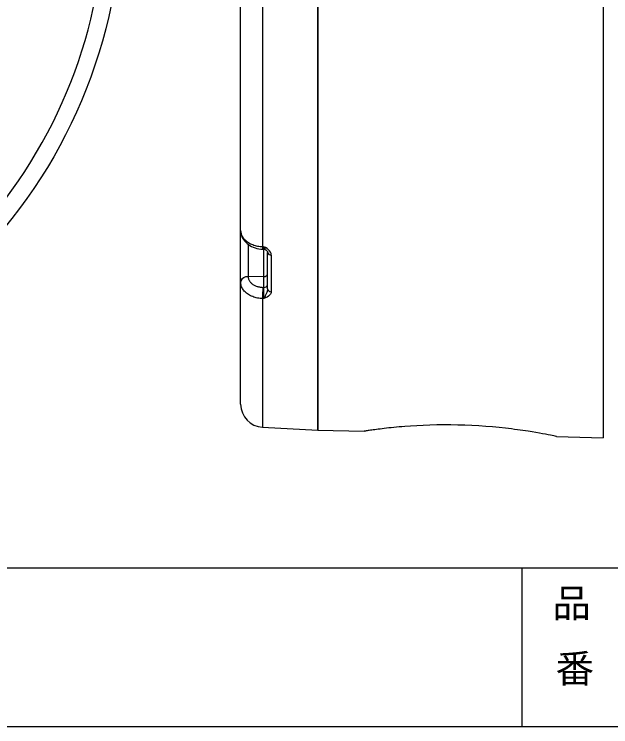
# Model space of a CAD drawing. Units: millimetres on the paper. Extents: x -139 to 141, y -98 to 91.
# Drawn here: x -73.48 to -34.8, y -98.45 to -52.21 of the extents above; entities that cross this region are included whole.
import ezdxf
from ezdxf.enums import TextEntityAlignment as Align

# ---------------------------------------------------------------- set-up
doc = ezdxf.new("R2010")
doc.units = ezdxf.units.MM
for name, color, linetype in [('0-0_0', 4, 'Continuous'), ('0-1_外形線', 4, 'Continuous'), ('0-2_枠', 4, 'Continuous')]:
    doc.layers.add(name, color=color, linetype=linetype)
doc.styles.add('ＭＳ ゴシック', font='')
doc.styles.get('ＭＳ ゴシック').set_extended_font_data('MS Gothic')

msp = doc.modelspace()

# ---------------------------------------------------------------- linework, layer by layer
at = {"layer": '0-0_0'}
for p, q in [((-53.796, -79.196), (-53.796, -10.696)), ((-58.796, -66.245), (-58.796, -23.647)), ((-53.792, -55.14), (-53.792, -54.946)), ((-53.792, -55.14), (-53.796, -55.14)), ((-58.796, -69.591), (-58.796, -66.233)), ((-58.305, -67.138), (-58.305, -69.239)), ((-57.371, -67.464), (-57.285, -67.468)), ((-57.292, -69.234), (-57.292, -67.463)), ((-57.046, -70.032), (-57.046, -67.673)), ((-56.809, -67.84), (-56.809, -70.217)), ((-57.292, -69.234), (-58.305, -69.247)), ((-57.292, -69.936), (-57.292, -69.234)), ((-58.796, -77.519), (-58.796, -69.591)), ((-57.355, -69.935), (-57.292, -69.936)), ((-57.371, -70.665), (-57.371, -79.017)), ((-57.284, -70.667), (-57.371, -70.665)), ((-57.371, -79.017), (-53.796, -79.196)), ((-38.314, -79.614), (-35.296, -79.696))]:
    msp.add_line(p, q, dxfattribs=at)
for points in [[(-35.296, -10.196), (-35.296, -44.946), (-35.296, -79.696)], [(-53.796, -10.696), (-53.796, -44.946), (-53.796, -79.196), (-50.795, -79.277)], [(-57.284, -22.595), (-57.371, -22.599), (-57.371, -67.293), (-57.284, -67.297)], [(-58.796, -66.245), (-58.796, -66.246), (-58.796, -66.248), (-58.796, -66.25), (-58.796, -66.251), (-58.796, -66.253), (-58.796, -66.255), (-58.796, -66.256), (-58.796, -66.258), (-58.793, -66.316), (-58.785, -66.374), (-58.772, -66.432), (-58.754, -66.488), (-58.732, -66.544), (-58.706, -66.599), (-58.675, -66.653), (-58.64, -66.706), (-58.601, -66.758), (-58.557, -66.808), (-58.51, -66.856), (-58.459, -66.902), (-58.405, -66.946), (-58.347, -66.988), (-58.285, -67.028), (-58.221, -67.066), (-58.153, -67.101), (-58.084, -67.133), (-58.011, -67.163), (-57.937, -67.19), (-57.86, -67.214), (-57.781, -67.235), (-57.701, -67.253), (-57.62, -67.267), (-57.538, -67.279), (-57.455, -67.287), (-57.371, -67.293)], [(-58.796, -66.246), (-58.796, -66.249), (-58.796, -66.253), (-58.796, -66.256), (-58.796, -66.259), (-58.796, -66.263)], [(-58.787, -66.308), (-58.779, -66.42), (-58.757, -66.529), (-58.719, -66.636), (-58.669, -66.737), (-58.611, -66.834), (-58.543, -66.926), (-58.466, -67.011), (-58.38, -67.089), (-58.288, -67.161), (-58.189, -67.226), (-58.084, -67.283), (-57.973, -67.333), (-57.859, -67.375), (-57.74, -67.41), (-57.619, -67.436), (-57.495, -67.451), (-57.37, -67.462)], [(-57.284, -67.463), (-57.284, -67.461), (-57.283, -67.454), (-57.283, -67.438), (-57.283, -67.411), (-57.283, -67.378), (-57.283, -67.339), (-57.284, -67.297)], [(-57.284, -67.297), (-57.261, -67.345), (-57.237, -67.389), (-57.214, -67.427), (-57.189, -67.461), (-57.165, -67.491), (-57.14, -67.519), (-57.115, -67.546)], [(-56.809, -67.84), (-56.822, -67.746), (-56.861, -67.655), (-56.92, -67.569), (-56.996, -67.491), (-57.085, -67.421), (-57.182, -67.357), (-57.284, -67.297)], [(-57.115, -67.546), (-57.1, -67.564), (-57.086, -67.58), (-57.073, -67.595), (-57.063, -67.612), (-57.056, -67.631), (-57.051, -67.651), (-57.046, -67.673)], [(-58.305, -69.239), (-58.305, -69.24), (-58.305, -69.24), (-58.305, -69.241), (-58.305, -69.241), (-58.305, -69.242), (-58.305, -69.242), (-58.305, -69.243), (-58.305, -69.243), (-58.305, -69.244), (-58.305, -69.244), (-58.305, -69.244), (-58.305, -69.245), (-58.305, -69.245), (-58.305, -69.246), (-58.305, -69.246), (-58.305, -69.247)], [(-58.305, -69.247), (-58.303, -69.287), (-58.297, -69.326), (-58.289, -69.365), (-58.277, -69.404), (-58.262, -69.442), (-58.245, -69.479), (-58.225, -69.515), (-58.201, -69.551), (-58.175, -69.586), (-58.146, -69.619), (-58.114, -69.652), (-58.081, -69.683), (-58.044, -69.712), (-58.006, -69.74), (-57.965, -69.767), (-57.921, -69.791), (-57.877, -69.814), (-57.83, -69.835), (-57.782, -69.855), (-57.732, -69.872), (-57.681, -69.887), (-57.628, -69.901), (-57.575, -69.912), (-57.521, -69.921), (-57.466, -69.928), (-57.411, -69.932), (-57.355, -69.935)], [(-58.796, -69.605), (-58.796, -69.603), (-58.796, -69.602), (-58.796, -69.6), (-58.796, -69.598), (-58.796, -69.596), (-58.796, -69.595), (-58.796, -69.593), (-58.796, -69.591)], [(-57.371, -70.665), (-57.455, -70.661), (-57.538, -70.654), (-57.62, -70.643), (-57.701, -70.629), (-57.781, -70.611), (-57.86, -70.591), (-57.937, -70.567), (-58.011, -70.54), (-58.084, -70.511), (-58.153, -70.478), (-58.221, -70.442), (-58.285, -70.404), (-58.347, -70.363), (-58.405, -70.32), (-58.459, -70.275), (-58.51, -70.227), (-58.557, -70.178), (-58.601, -70.126), (-58.64, -70.073), (-58.675, -70.018), (-58.706, -69.962), (-58.732, -69.905), (-58.754, -69.846), (-58.772, -69.787), (-58.785, -69.727), (-58.793, -69.666), (-58.796, -69.605)], [(-57.284, -70.667), (-57.283, -70.629), (-57.283, -70.587), (-57.283, -70.541), (-57.283, -70.492), (-57.283, -70.441), (-57.283, -70.389), (-57.284, -70.334), (-57.284, -70.28), (-57.285, -70.226), (-57.286, -70.172), (-57.287, -70.12), (-57.288, -70.069), (-57.289, -70.022), (-57.291, -69.977), (-57.292, -69.936)], [(-57.046, -70.032), (-57.049, -70.077), (-57.058, -70.123), (-57.07, -70.168), (-57.086, -70.213), (-57.103, -70.259), (-57.121, -70.304), (-57.139, -70.349), (-57.158, -70.393), (-57.177, -70.436), (-57.195, -70.479), (-57.213, -70.52), (-57.231, -70.56), (-57.249, -70.598), (-57.266, -70.634), (-57.284, -70.667)], [(-56.809, -70.217), (-56.822, -70.301), (-56.861, -70.38), (-56.92, -70.452), (-56.996, -70.516), (-57.085, -70.572), (-57.182, -70.622), (-57.284, -70.667)], [(-49.183, -79.064), (-49.334, -79.081), (-49.478, -79.098), (-49.616, -79.114), (-49.746, -79.13), (-49.87, -79.146), (-49.987, -79.161), (-50.096, -79.175), (-50.197, -79.189), (-50.291, -79.202), (-50.378, -79.215), (-50.457, -79.226), (-50.529, -79.237), (-50.592, -79.246), (-50.647, -79.254), (-50.692, -79.261), (-50.727, -79.266), (-50.752, -79.27), (-50.77, -79.273), (-50.795, -79.277)], [(-38.314, -79.611), (-38.304, -79.613), (-38.334, -79.607), (-38.398, -79.594), (-38.483, -79.577), (-38.587, -79.556), (-38.711, -79.531), (-38.857, -79.503), (-39.026, -79.471), (-39.214, -79.436), (-39.421, -79.399), (-39.648, -79.36), (-39.896, -79.319), (-40.154, -79.278), (-40.497, -79.227), (-40.851, -79.177), (-41.035, -79.152), (-41.226, -79.128), (-41.623, -79.081), (-42.036, -79.037), (-42.462, -78.996), (-42.9, -78.96), (-43.346, -78.929), (-43.8, -78.904), (-44.258, -78.884), (-44.717, -78.871), (-45.176, -78.864), (-45.632, -78.863), (-46.081, -78.868), (-46.522, -78.878), (-46.953, -78.894), (-47.37, -78.915), (-47.771, -78.94), (-48.156, -78.968), (-48.341, -78.983), (-48.52, -78.999), (-48.695, -79.015), (-48.863, -79.031), (-49.026, -79.048), (-49.183, -79.064)]]:
    msp.add_lwpolyline(points, dxfattribs=at)
for centre, radius, start, end in [((-56.346, -67.374), 1.028, 175.4469, 185.0354), ((-57.296, -67.718), 0.25, 43.6617, 87.5212), ((-56.835, -67.625), 0.217, 192.7064, 276.8642), ((-58.362, -69.679), 0.443, 82.6001, 168.5758), ((-58.357, -69.692), 0.448, 83.363, 168.8628), ((-57.264, -69.014), 0.222, 262.7, 348.7744), ((-57.264, -69.716), 0.222, 262.7, 348.7744), ((-49.013, -70.486), 8.36, 176.2217, 181.2307), ((-56.828, -69.996), 0.221, 189.2232, 274.9341), ((-57.296, -77.519), 1.5, 180, 267.1376)]:
    msp.add_arc(centre, radius, start, end, dxfattribs=at)
at = {"layer": '0-1_外形線'}
msp.add_circle((-99.981, -44.78), 33.5, dxfattribs=at)
msp.add_arc((-99.981, -44.78), 32.403, 319.135, 40.7681, dxfattribs=at)
at = {"layer": '0-2_枠'}
for p, q in [((-139.341, -88.135), (140.925, -88.135)), ((-40.559, -88.135), (-40.559, -98.455)), ((140.925, -98.455), (-139.341, -98.455))]:
    msp.add_line(p, q, dxfattribs=at)

# ---------------------------------------------------------------- texts
at = {"layer": '0-2_枠', "style": 'ＭＳ ゴシック'}
for s, p in [('品', (-38.578, -91.898)), ('番', (-38.375, -96.141))]:
    msp.add_text(s, height=1.833, dxfattribs=at).set_placement(p, align=Align.BOTTOM_LEFT)

doc.saveas('drawing.dxf')
